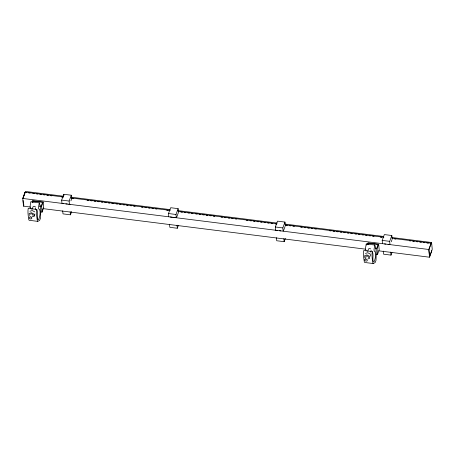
<?xml version="1.0" encoding="UTF-8"?>
<svg xmlns="http://www.w3.org/2000/svg" width="455" height="455" viewBox="0 0 455 455"><rect width="100%" height="100%" fill="white"/><g stroke="black" fill="none" stroke-linecap="round" stroke-linejoin="round"><path stroke-width="0.68" d="M39.284 202.856L38.516 207.235L38.709 208.993L39.443 209.169C40.666 212.041 40.023 215.431 39.107 218.326A5.323 1.223 -82.8 0 1 37.981 219.714L37.731 219.458C36.713 216.159 38.374 212.656 36.781 209.425L28.233 208.35C27.567 211.598 28.227 216.29 28.847 219.901L29.234 220.294L37.782 221.369L39.625 220.391L40.512 218.138C40.614 213.065 41.303 207.639 39.284 202.856L30.735 201.781L29.996 207.224L31.304 209.192M374.789 245.029L374.016 249.408L374.215 251.171L374.948 251.342C376.171 254.22 375.529 257.604 374.613 260.499A5.323 1.223 -82.8 0 1 373.481 261.887L373.236 261.636C372.218 258.332 373.879 254.828 372.287 251.604L363.738 250.529C363.073 253.771 363.733 258.463 364.353 262.074L364.739 262.472L373.288 263.547L375.13 262.569L376.018 260.317C376.12 255.244 376.808 249.812 374.789 245.029L366.241 243.954L365.473 248.333L365.666 250.096L366.4 250.267M30.553 207.059L23.506 206.172L22.75 198.448L25.076 192.169L63.137 196.952M22.892 198.471L25.076 192.169M23.148 197.982L25.565 191.453L63.626 196.242M23.506 206.172L23.973 204.915M31.992 201.986L32.47 200.706L43.151 202.048L43.703 207.679L42.048 212.167L40.711 211.996M32.305 202.356L32.783 201.059L42.616 202.293L41.178 206.183L39.773 206.007M32.163 209.152L33.084 206.672L34.279 206.286L35.581 206.985M35.228 209.311L35.689 208.071M31.839 216.904L34.142 216.159L34.95 213.969M42.048 212.167L41.496 206.536L43.151 202.048M41.968 211.165L43.168 207.924M61.948 203.175L61.647 200.109L63.802 194.279L71.281 195.218L71.64 198.898L70.923 200.843M69.484 204.727L69.126 201.047L71.281 195.218M62.693 210.813L62.995 213.878L70.474 214.823L71.674 211.581M168.794 216.608L168.498 213.537L170.653 207.713L178.132 208.652L178.491 212.331L176.574 217.513M176.273 217.547L175.977 214.481L178.132 208.652M169.544 224.247L169.846 227.312L177.325 228.251L178.28 225.663M275.707 230.651L275.343 226.971L277.499 221.141L284.978 222.08L285.342 225.76M283.124 230.975L282.822 227.91L284.978 222.08M283.425 230.941L285.103 226.408M276.39 237.675L276.691 240.74L284.17 241.685L285.37 238.443M367.498 244.159L367.976 242.879L378.657 244.221L379.208 249.852L377.548 254.339L376.217 254.174M367.811 244.528L368.288 243.232L378.122 244.466L376.683 248.356L375.278 248.18M367.668 251.325L368.59 248.845L369.784 248.458L370.654 248.925M370.507 252.104L371.195 250.244M377.548 254.339L377.002 248.709L378.657 244.221M382.496 243.47L382.194 240.399L384.35 234.575L391.829 235.514L392.187 239.194M389.975 244.409L389.673 241.343L391.829 235.514M391.232 241.781L391.948 239.842M383.241 251.109L383.542 254.174L391.021 255.113L391.977 252.525M378.776 250.83L429.531 257.212L428.775 249.488L431.101 243.209L392.329 238.335M428.934 249.67L431.59 242.492L392.113 237.533M429.531 257.212L431.823 250.608M29.933 211.274L32.237 210.529L34.745 211.876M30.331 214.112L31.526 213.731L32.828 214.43L32.936 215.516M365.439 253.446L367.742 252.707L370.251 254.055L370.455 256.142M367.919 258.895L369.648 258.338L369.443 256.245L366.935 254.897L364.631 255.642L364.836 257.729L365.837 258.269M36.781 209.425C36.116 212.667 36.775 217.365 37.395 220.976L37.782 221.369M372.287 251.604C371.621 254.845 372.281 259.538 372.901 263.149L373.288 263.547M71.384 197.214L170.068 209.618M177.825 210.597L277.214 223.087M284.966 224.065L383.656 236.469M70.895 197.925L170.284 210.42M178.036 211.399L276.725 223.803M285.183 224.867L383.872 237.271M25.105 192.488L26.515 192.67M28.631 192.931L30.041 193.108M32.857 193.466L34.267 193.642M36.383 193.91L37.793 194.086M39.909 194.353L41.32 194.53M43.43 194.791L44.84 194.973M46.956 195.235L48.367 195.417M50.482 195.678L51.893 195.855M61.761 197.1L63.171 197.277M72.334 198.425L73.744 198.602M87.138 200.285L88.549 200.467M90.659 200.729L92.069 200.905M94.185 201.173L95.596 201.349M97.711 201.616L99.122 201.792M101.237 202.06L102.642 202.236M104.758 202.503L106.169 202.68M108.284 202.947L109.695 203.123M111.811 203.391L113.921 203.652M116.036 203.92L117.447 204.096M119.563 204.363L120.973 204.54M123.089 204.807L124.499 204.983M126.609 205.25L128.02 205.427M130.136 205.694L131.546 205.87M133.662 206.138L135.072 206.314M141.414 207.11L142.825 207.287M144.94 207.554L146.351 207.73M148.461 207.998L149.871 208.174M151.987 208.441L153.398 208.618M155.513 208.885L156.924 209.061M166.792 210.301L168.202 210.477M180.891 212.075L182.301 212.252M184.411 212.513L185.822 212.695M187.938 212.957L189.348 213.133M191.464 213.401L192.874 213.577M195.69 213.935L197.1 214.112M199.216 214.379L200.627 214.555M202.742 214.817L204.153 214.999M206.263 215.261L207.673 215.442M209.789 215.704L211.2 215.88M213.315 216.148L214.726 216.324M221.067 217.126L222.478 217.302M224.594 217.564L226.004 217.746M228.12 218.008L229.525 218.19M231.64 218.451L233.051 218.627M235.167 218.895L236.577 219.071M246.445 220.311L247.856 220.493M249.971 220.755L251.382 220.931M253.492 221.198L254.902 221.375M257.018 221.642L258.429 221.818M260.544 222.085L261.955 222.262M264.071 222.529L265.475 222.705M267.591 222.973L269.002 223.149M271.117 223.416L272.528 223.593M275.349 223.945L276.754 224.122M285.922 225.276L287.332 225.452M289.443 225.72L290.853 225.896M292.969 226.163L294.379 226.34M300.721 227.136L302.131 227.312M304.247 227.58L305.658 227.756M307.773 228.023L309.184 228.2M311.294 228.467L312.704 228.643M314.82 228.911L316.231 229.087M329.625 230.77L331.035 230.947M333.151 231.214L334.556 231.39M336.672 231.658L338.082 231.834M340.198 232.101L341.608 232.277M343.724 232.539L345.135 232.721M347.245 232.983L348.655 233.165M350.771 233.426L352.181 233.603M355.002 233.961L356.413 234.137M358.523 234.405L359.933 234.581M362.049 234.848L363.46 235.025M365.575 235.286L366.986 235.468M369.096 235.73L370.507 235.906M372.622 236.173L374.033 236.35M380.38 237.152L381.785 237.328M394.474 238.92L395.884 239.097M409.278 240.78L410.689 240.962M412.804 241.224L414.215 241.4M416.325 241.668L417.736 241.844M419.851 242.111L421.262 242.287M423.377 242.555L424.788 242.731M426.904 242.998L428.309 243.175M61.647 200.109L69.126 201.047M168.498 213.537L175.977 214.481M275.343 226.971L282.822 227.91M382.194 240.399L389.673 241.343M22.75 198.448L428.775 249.488M62.369 203.436L63.774 203.612M65.89 203.88L67.3 204.056M68.711 204.232L70.121 204.409M170.215 216.989L172.331 217.257M173.742 217.433L175.857 217.7M275.247 230.196L277.362 230.463M279.478 230.725L280.889 230.901M384.509 243.931L385.92 244.107M388.035 244.375L389.44 244.551M39.488 206.28L41.496 206.536M375.665 248.538L377.002 248.709M43.242 208.652L365.382 249.147M366.241 243.954L366.372 245.029M431.59 242.492L432.25 249.249L429.611 256.592L428.917 249.511M431.101 243.209L431.13 243.527M390.72 252.047L391.021 255.113M368.288 243.232L368.431 244.642M368.442 257.689L368.334 256.603L367.031 255.903L365.837 256.29L365.939 257.376M283.869 238.619L284.17 241.685M177.023 225.185L177.325 228.251M70.172 211.751L70.474 214.823M63.802 194.279L63.922 195.508M32.783 201.059L32.925 202.464M34.142 216.159L33.937 214.072L31.429 212.724L29.126 213.463L29.33 215.556M23.08 200.405L23.586 205.552M30.371 216.847L29.177 217.234L29.285 218.32L30.587 219.02L31.782 218.633L31.674 217.547L30.371 216.847M365.877 259.02L364.683 259.407L364.791 260.493L366.087 261.193L367.287 260.806L367.179 259.72L365.877 259.02"/></g></svg>
